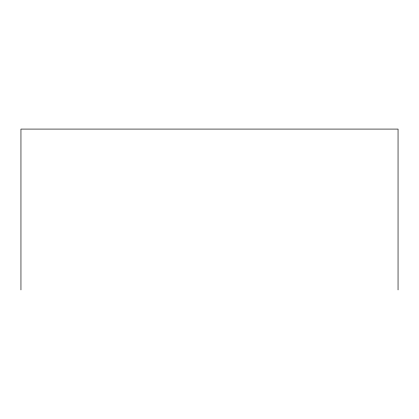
<?xml version="1.0" encoding="UTF-8"?>
<svg xmlns="http://www.w3.org/2000/svg" width="419" height="419" viewBox="0 0 419 419"><rect width="100%" height="100%" fill="white"/><g stroke="black" fill="none" stroke-linecap="round" stroke-linejoin="round"><path stroke-width="0.63" d="M398.05 289.917L398.05 129.083L20.95 129.083L20.95 289.917"/></g></svg>
